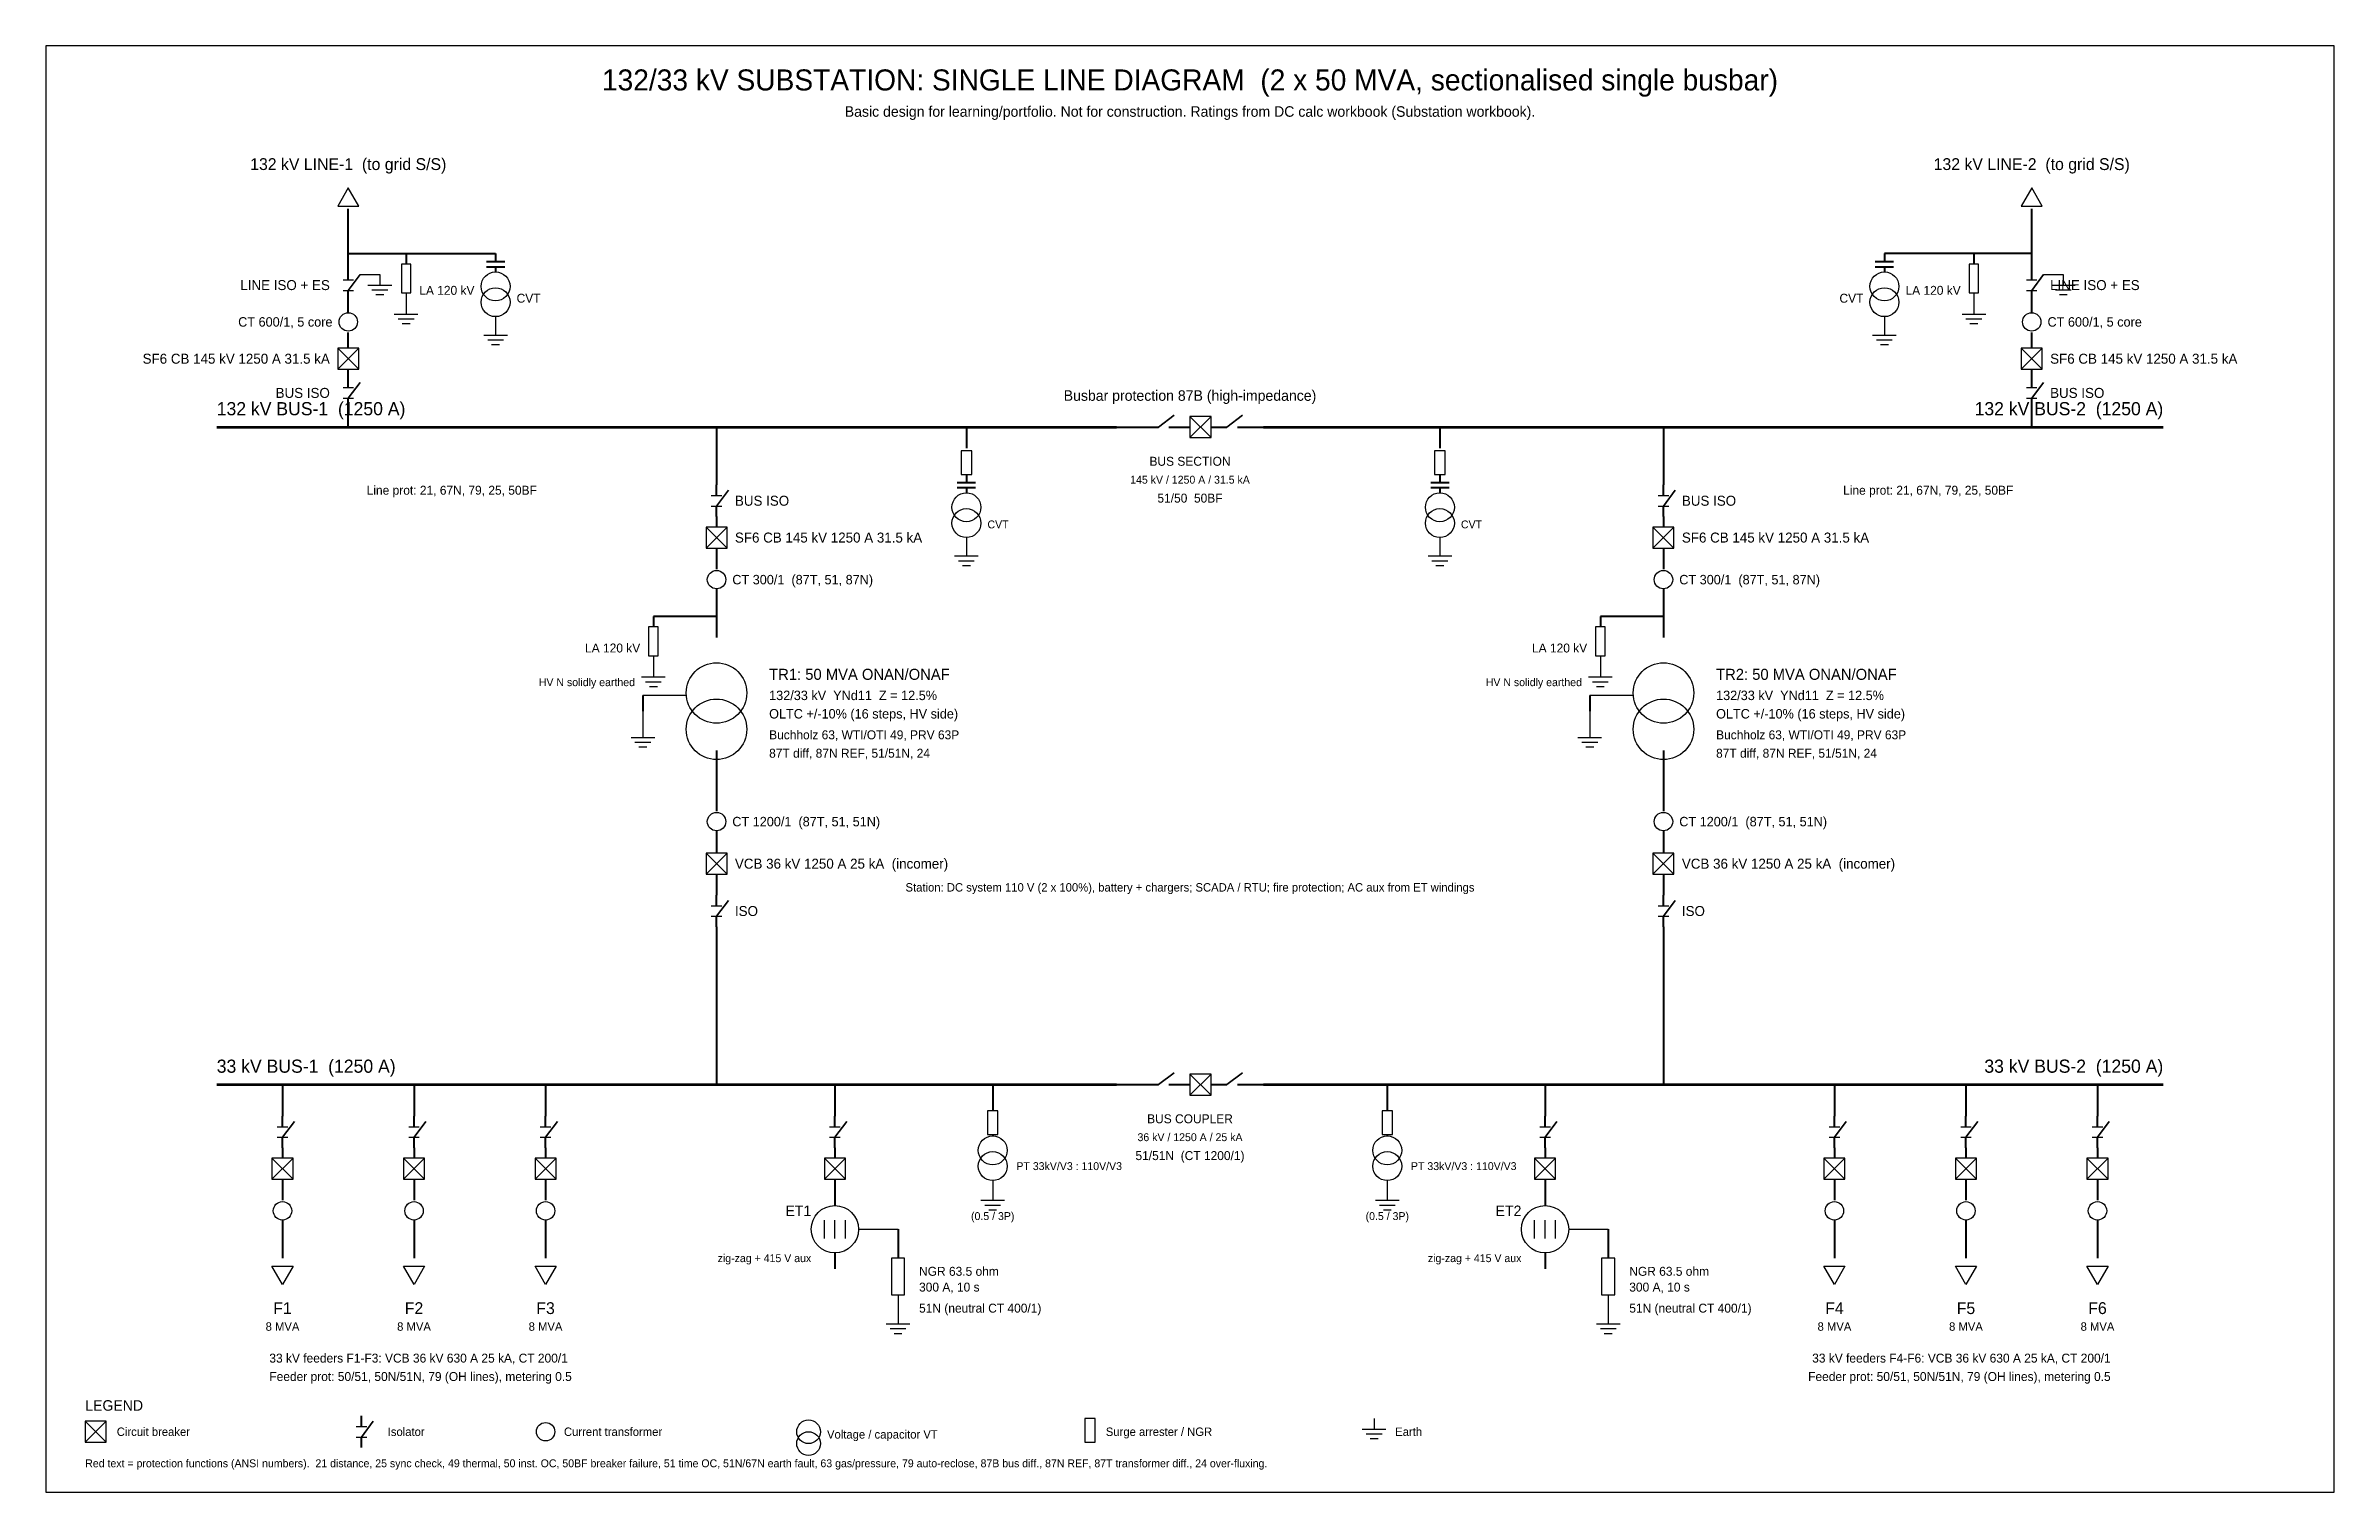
# Model space of a CAD drawing. Header units: metres. Extents: x 0.5 to 87.5, y 0.5 to 55.5.
import ezdxf
from ezdxf.enums import TextEntityAlignment as Align

# ---------------------------------------------------------------- set-up
doc = ezdxf.new("R2010")
doc.units = ezdxf.units.M
for name, color, linetype in [('BUS', 5, 'Continuous'), ('CB', 5, 'Continuous'), ('DIM', 8, 'Continuous'), ('EARTH', 3, 'Continuous'), ('FRAME', 8, 'Continuous'), ('LINE', 5, 'Continuous'), ('PROT', 1, 'Continuous'), ('TEXT', 7, 'Continuous')]:
    doc.layers.add(name, color=color, linetype=linetype)

msp = doc.modelspace()

# ---------------------------------------------------------------- linework, layer by layer
at = {"layer": 'BUS', "lineweight": 120}
for p, q in [((7, 41), (41.2, 41)), ((46.8, 41), (81, 41)), ((7, 16), (41.2, 16)), ((46.8, 16), (81, 16))]:
    msp.add_line(p, q, dxfattribs=at)
at = {"layer": 'CB', "lineweight": 30}
for p, q in [((11.6, 43.2), (12.4, 44)), ((11.6, 44), (12.4, 43.2)), ((75.6, 43.2), (76.4, 44)), ((75.6, 44), (76.4, 43.2)), ((44, 40.6), (44.8, 41.4)), ((44, 41.4), (44.8, 40.6)), ((25.6, 36.4), (26.4, 37.2)), ((25.6, 37.2), (26.4, 36.4)), ((61.6, 36.4), (62.4, 37.2)), ((61.6, 37.2), (62.4, 36.4)), ((25.6, 24), (26.4, 24.8)), ((25.6, 24.8), (26.4, 24)), ((61.6, 24), (62.4, 24.8)), ((61.6, 24.8), (62.4, 24)), ((44, 15.6), (44.8, 16.4)), ((44, 16.4), (44.8, 15.6)), ((9.1, 12.4), (9.9, 13.2)), ((9.1, 13.2), (9.9, 12.4)), ((14.1, 12.4), (14.9, 13.2)), ((14.1, 13.2), (14.9, 12.4)), ((19.1, 12.4), (19.9, 13.2)), ((19.1, 13.2), (19.9, 12.4)), ((30.1, 12.4), (30.9, 13.2)), ((30.1, 13.2), (30.9, 12.4)), ((57.1, 12.4), (57.9, 13.2)), ((57.1, 13.2), (57.9, 12.4)), ((68.1, 12.4), (68.9, 13.2)), ((68.1, 13.2), (68.9, 12.4)), ((73.1, 12.4), (73.9, 13.2)), ((73.1, 13.2), (73.9, 12.4)), ((78.1, 12.4), (78.9, 13.2)), ((78.1, 13.2), (78.9, 12.4)), ((2, 2.4), (2.8, 3.2)), ((2, 3.2), (2.8, 2.4))]:
    msp.add_line(p, q, dxfattribs=at)
at = {"layer": 'CB'}
for points in [[(14.02, 46.1), (14.38, 46.1), (14.38, 47.2), (14.02, 47.2)], [(73.62, 46.1), (73.98, 46.1), (73.98, 47.2), (73.62, 47.2)], [(11.6, 43.2), (12.4, 43.2), (12.4, 44), (11.6, 44)], [(75.6, 43.2), (76.4, 43.2), (76.4, 44), (75.6, 44)], [(44, 40.6), (44.8, 40.6), (44.8, 41.4), (44, 41.4)], [(35.3, 39.2), (35.7, 39.2), (35.7, 40.1), (35.3, 40.1)], [(53.3, 39.2), (53.7, 39.2), (53.7, 40.1), (53.3, 40.1)], [(25.6, 36.4), (26.4, 36.4), (26.4, 37.2), (25.6, 37.2)], [(61.6, 36.4), (62.4, 36.4), (62.4, 37.2), (61.6, 37.2)], [(23.42, 32.3), (23.78, 32.3), (23.78, 33.4), (23.42, 33.4)], [(59.42, 32.3), (59.78, 32.3), (59.78, 33.4), (59.42, 33.4)], [(25.6, 24), (26.4, 24), (26.4, 24.8), (25.6, 24.8)], [(61.6, 24), (62.4, 24), (62.4, 24.8), (61.6, 24.8)], [(44, 15.6), (44.8, 15.6), (44.8, 16.4), (44, 16.4)], [(36.3, 14.1), (36.7, 14.1), (36.7, 15), (36.3, 15)], [(51.3, 14.1), (51.7, 14.1), (51.7, 15), (51.3, 15)], [(9.1, 12.4), (9.9, 12.4), (9.9, 13.2), (9.1, 13.2)], [(14.1, 12.4), (14.9, 12.4), (14.9, 13.2), (14.1, 13.2)], [(19.1, 12.4), (19.9, 12.4), (19.9, 13.2), (19.1, 13.2)], [(30.1, 12.4), (30.9, 12.4), (30.9, 13.2), (30.1, 13.2)], [(57.1, 12.4), (57.9, 12.4), (57.9, 13.2), (57.1, 13.2)], [(68.1, 12.4), (68.9, 12.4), (68.9, 13.2), (68.1, 13.2)], [(73.1, 12.4), (73.9, 12.4), (73.9, 13.2), (73.1, 13.2)], [(78.1, 12.4), (78.9, 12.4), (78.9, 13.2), (78.1, 13.2)], [(32.65, 8), (33.15, 8), (33.15, 9.4), (32.65, 9.4)], [(59.65, 8), (60.15, 8), (60.15, 9.4), (59.65, 9.4)], [(2, 2.4), (2.8, 2.4), (2.8, 3.2), (2, 3.2)], [(40, 2.4), (40.4, 2.4), (40.4, 3.3), (40, 3.3)]]:
    msp.add_lwpolyline(points, close=True, dxfattribs=at)
at = {"layer": 'EARTH', "lineweight": 25}
for p, q in [((12.45, 46.8), (13.2, 46.8)), ((13.2, 46.8), (13.2, 46.4)), ((76.45, 46.8), (77.2, 46.8)), ((77.2, 46.8), (77.2, 46.4)), ((14.2, 46.1), (14.2, 45.7)), ((14.2, 45.7), (14.2, 45.3)), ((73.8, 46.1), (73.8, 45.7)), ((73.8, 45.7), (73.8, 45.3)), ((17.6, 45.2), (17.6, 44.9)), ((17.6, 44.9), (17.6, 44.5)), ((70.4, 45.2), (70.4, 44.9)), ((70.4, 44.9), (70.4, 44.5)), ((35.5, 36.8), (35.5, 36.5)), ((53.5, 36.8), (53.5, 36.5)), ((35.5, 36.5), (35.5, 36.1)), ((53.5, 36.5), (53.5, 36.1)), ((23.6, 32.3), (23.6, 31.9)), ((59.6, 32.3), (59.6, 31.9)), ((23.6, 31.9), (23.6, 31.5)), ((59.6, 31.9), (59.6, 31.5)), ((23.2, 30.2), (23.2, 29.6)), ((23.2, 29.6), (23.2, 29.2)), ((59.2, 30.2), (59.2, 29.6)), ((59.2, 29.6), (59.2, 29.2)), ((36.5, 12.35), (36.5, 12)), ((51.5, 12.35), (51.5, 12)), ((36.5, 12), (36.5, 11.6)), ((51.5, 12), (51.5, 11.6)), ((32.9, 8), (32.9, 7.3)), ((59.9, 8), (59.9, 7.3)), ((32.9, 7.3), (32.9, 6.9)), ((59.9, 7.3), (59.9, 6.9)), ((51, 3.3), (51, 2.9))]:
    msp.add_line(p, q, dxfattribs=at)
at = {"layer": 'EARTH', "lineweight": 30}
for p, q in [((12.75, 46.4), (13.65, 46.4)), ((12.9, 46.22), (13.5, 46.22)), ((76.75, 46.4), (77.65, 46.4)), ((76.9, 46.22), (77.5, 46.22)), ((13.05, 46.04), (13.35, 46.04)), ((13.75, 45.3), (14.65, 45.3)), ((73.35, 45.3), (74.25, 45.3)), ((77.05, 46.04), (77.35, 46.04)), ((13.9, 45.12), (14.5, 45.12)), ((14.05, 44.94), (14.35, 44.94)), ((17.15, 44.5), (18.05, 44.5)), ((69.95, 44.5), (70.85, 44.5)), ((73.5, 45.12), (74.1, 45.12)), ((73.65, 44.94), (73.95, 44.94)), ((17.3, 44.32), (17.9, 44.32)), ((17.45, 44.14), (17.75, 44.14)), ((70.1, 44.32), (70.7, 44.32)), ((70.25, 44.14), (70.55, 44.14)), ((35.05, 36.1), (35.95, 36.1)), ((35.2, 35.92), (35.8, 35.92)), ((35.35, 35.74), (35.65, 35.74)), ((53.05, 36.1), (53.95, 36.1)), ((53.2, 35.92), (53.8, 35.92)), ((53.35, 35.74), (53.65, 35.74)), ((23.15, 31.5), (24.05, 31.5)), ((23.3, 31.32), (23.9, 31.32)), ((59.15, 31.5), (60.05, 31.5)), ((59.3, 31.32), (59.9, 31.32)), ((23.45, 31.14), (23.75, 31.14)), ((59.45, 31.14), (59.75, 31.14)), ((22.75, 29.2), (23.65, 29.2)), ((22.9, 29.02), (23.5, 29.02)), ((23.05, 28.84), (23.35, 28.84)), ((58.75, 29.2), (59.65, 29.2)), ((58.9, 29.02), (59.5, 29.02)), ((59.05, 28.84), (59.35, 28.84)), ((36.05, 11.6), (36.95, 11.6)), ((36.2, 11.42), (36.8, 11.42)), ((51.05, 11.6), (51.95, 11.6)), ((51.2, 11.42), (51.8, 11.42)), ((36.35, 11.24), (36.65, 11.24)), ((51.35, 11.24), (51.65, 11.24)), ((32.45, 6.9), (33.35, 6.9)), ((32.6, 6.72), (33.2, 6.72)), ((32.75, 6.54), (33.05, 6.54)), ((59.45, 6.9), (60.35, 6.9)), ((59.6, 6.72), (60.2, 6.72)), ((59.75, 6.54), (60.05, 6.54)), ((50.55, 2.9), (51.45, 2.9)), ((50.7, 2.72), (51.3, 2.72)), ((50.85, 2.54), (51.15, 2.54))]:
    msp.add_line(p, q, dxfattribs=at)
at = {"layer": 'FRAME'}
msp.add_lwpolyline([(0.5, 0.5), (87.5, 0.5), (87.5, 55.5), (0.5, 55.5)], close=True, dxfattribs=at)
at = {"layer": 'LINE', "lineweight": 40}
for p, q in [((12, 47.6), (12, 49.3)), ((76, 47.6), (76, 49.3)), ((12, 47), (12, 47.6)), ((12, 47.6), (14.2, 47.6)), ((12, 47.6), (17.6, 47.6)), ((12, 46.6), (12, 47)), ((14.2, 47.6), (14.2, 47.2)), ((17.25, 47.3), (17.95, 47.3)), ((17.25, 47.1), (17.95, 47.1)), ((17.6, 47.6), (17.6, 47.3)), ((17.6, 47.1), (17.6, 46.9)), ((70.05, 47.3), (70.75, 47.3)), ((70.05, 47.1), (70.75, 47.1)), ((76, 47.6), (70.4, 47.6)), ((70.4, 47.6), (70.4, 47.3)), ((70.4, 47.1), (70.4, 46.9)), ((76, 47.6), (73.8, 47.6)), ((73.8, 47.6), (73.8, 47.2)), ((76, 47), (76, 47.6)), ((76, 46.6), (76, 47)), ((12, 45.8), (12, 46.2)), ((76, 45.8), (76, 46.2)), ((12, 45.35), (12, 45.8)), ((76, 45.35), (76, 45.8)), ((12, 44), (12, 44.6)), ((76, 44), (76, 44.6)), ((12, 42.9), (12, 43.2)), ((12, 42.5), (12, 42.9)), ((76, 42.9), (76, 43.2)), ((76, 42.5), (76, 42.9)), ((12, 41.7), (12, 42.1)), ((76, 41.7), (76, 42.1)), ((12, 41), (12, 41.7)), ((26, 41), (26, 38.8)), ((35.5, 41), (35.5, 40.2)), ((41.2, 41), (42.6, 41)), ((42.4, 41), (42.8, 41)), ((43.2, 41), (43.6, 41)), ((43.6, 41), (44, 41)), ((44.8, 41), (45.2, 41)), ((45, 41), (45.4, 41)), ((45.8, 41), (46.2, 41)), ((46.2, 41), (46.8, 41)), ((53.5, 41), (53.5, 40.2)), ((62, 41), (62, 38.8)), ((76, 41), (76, 41.7)), ((35.5, 39.2), (35.5, 38.9)), ((53.5, 39.2), (53.5, 38.9)), ((26, 38.4), (26, 38.8)), ((35.15, 38.9), (35.85, 38.9)), ((35.15, 38.7), (35.85, 38.7)), ((35.5, 38.7), (35.5, 38.5)), ((53.15, 38.9), (53.85, 38.9)), ((53.15, 38.7), (53.85, 38.7)), ((53.5, 38.7), (53.5, 38.5)), ((62, 38.4), (62, 38.8)), ((26, 37.6), (26, 38)), ((26, 37.6), (26, 37.2)), ((62, 37.6), (62, 38)), ((62, 37.6), (62, 37.2)), ((26, 36.4), (26, 35.6)), ((62, 36.4), (62, 35.6)), ((26, 34.85), (26, 33)), ((62, 34.85), (62, 33)), ((26, 33.8), (23.6, 33.8)), ((23.6, 33.8), (23.6, 33.4)), ((62, 33.8), (59.6, 33.8)), ((59.6, 33.8), (59.6, 33.4)), ((23.2, 30.8), (23.2, 30.2)), ((59.2, 30.8), (59.2, 30.2)), ((26, 28.7), (26, 26.4)), ((26, 28.7), (26, 26.4)), ((62, 28.7), (62, 26.4)), ((62, 28.7), (62, 26.4)), ((26, 25.65), (26, 24.8)), ((62, 25.65), (62, 24.8)), ((26, 24), (26, 23.2)), ((62, 24), (62, 23.2)), ((26, 22.8), (26, 23.2)), ((62, 22.8), (62, 23.2)), ((26, 22), (26, 22.4)), ((26, 22), (26, 16)), ((62, 22), (62, 22.4)), ((62, 22), (62, 16)), ((9.5, 16), (9.5, 14.8)), ((14.5, 16), (14.5, 14.8)), ((19.5, 16), (19.5, 14.8)), ((30.5, 16), (30.5, 14.8)), ((36.5, 16), (36.5, 15.2)), ((41.2, 16), (42.6, 16)), ((42.4, 16), (42.8, 16)), ((43.2, 16), (43.6, 16)), ((43.6, 16), (44, 16)), ((44.8, 16), (45.2, 16)), ((45, 16), (45.4, 16)), ((45.8, 16), (46.2, 16)), ((46.2, 16), (46.8, 16)), ((51.5, 16), (51.5, 15.2)), ((57.5, 16), (57.5, 14.8)), ((68.5, 16), (68.5, 14.8)), ((73.5, 16), (73.5, 14.8)), ((78.5, 16), (78.5, 14.8)), ((9.5, 14.4), (9.5, 14.8)), ((14.5, 14.4), (14.5, 14.8)), ((19.5, 14.4), (19.5, 14.8)), ((30.5, 14.4), (30.5, 14.8)), ((36.5, 15.2), (36.5, 15)), ((51.5, 15.2), (51.5, 15)), ((57.5, 14.4), (57.5, 14.8)), ((68.5, 14.4), (68.5, 14.8)), ((73.5, 14.4), (73.5, 14.8)), ((78.5, 14.4), (78.5, 14.8)), ((9.5, 13.6), (9.5, 14)), ((14.5, 13.6), (14.5, 14)), ((19.5, 13.6), (19.5, 14)), ((30.5, 13.6), (30.5, 14)), ((36.5, 14.1), (36.5, 14.05)), ((51.5, 14.1), (51.5, 14.05)), ((57.5, 13.6), (57.5, 14)), ((68.5, 13.6), (68.5, 14)), ((73.5, 13.6), (73.5, 14)), ((78.5, 13.6), (78.5, 14)), ((9.5, 13.6), (9.5, 13.2)), ((14.5, 13.6), (14.5, 13.2)), ((19.5, 13.6), (19.5, 13.2)), ((30.5, 13.6), (30.5, 13.2)), ((57.5, 13.6), (57.5, 13.2)), ((68.5, 13.6), (68.5, 13.2)), ((73.5, 13.6), (73.5, 13.2)), ((78.5, 13.6), (78.5, 13.2)), ((9.5, 12.4), (9.5, 11.6)), ((14.5, 12.4), (14.5, 11.6)), ((19.5, 12.4), (19.5, 11.6)), ((30.5, 12.4), (30.5, 11.4)), ((57.5, 12.4), (57.5, 11.4)), ((68.5, 12.4), (68.5, 11.6)), ((73.5, 12.4), (73.5, 11.6)), ((78.5, 12.4), (78.5, 11.6)), ((9.5, 10.85), (9.5, 9.4)), ((14.5, 10.85), (14.5, 9.4)), ((19.5, 10.85), (19.5, 9.4)), ((32.9, 10.5), (32.9, 9.4)), ((59.9, 10.5), (59.9, 9.4)), ((68.5, 10.85), (68.5, 9.4)), ((73.5, 10.85), (73.5, 9.4)), ((78.5, 10.85), (78.5, 9.4)), ((30.5, 9.6), (30.5, 9)), ((57.5, 9.6), (57.5, 9)), ((12.5, 3), (12.5, 3.4)), ((12.5, 2.2), (12.5, 2.6))]:
    msp.add_line(p, q, dxfattribs=at)
at = {"layer": 'LINE', "lineweight": 25}
for p, q in [((11.8, 46.6), (12.2, 46.6)), ((11.8, 46.2), (12.2, 46.2)), ((75.8, 46.6), (76.2, 46.6)), ((75.8, 46.2), (76.2, 46.2)), ((11.8, 42.5), (12.2, 42.5)), ((11.8, 42.1), (12.2, 42.1)), ((75.8, 42.5), (76.2, 42.5)), ((75.8, 42.1), (76.2, 42.1)), ((25.8, 38.4), (26.2, 38.4)), ((61.8, 38.4), (62.2, 38.4)), ((25.8, 38), (26.2, 38)), ((61.8, 38), (62.2, 38)), ((25.8, 22.8), (26.2, 22.8)), ((61.8, 22.8), (62.2, 22.8)), ((25.8, 22.4), (26.2, 22.4)), ((61.8, 22.4), (62.2, 22.4)), ((9.3, 14.4), (9.7, 14.4)), ((9.3, 14), (9.7, 14)), ((14.3, 14.4), (14.7, 14.4)), ((14.3, 14), (14.7, 14)), ((19.3, 14.4), (19.7, 14.4)), ((19.3, 14), (19.7, 14)), ((30.3, 14.4), (30.7, 14.4)), ((30.3, 14), (30.7, 14)), ((57.3, 14.4), (57.7, 14.4)), ((57.3, 14), (57.7, 14)), ((68.3, 14.4), (68.7, 14.4)), ((68.3, 14), (68.7, 14)), ((73.3, 14.4), (73.7, 14.4)), ((73.3, 14), (73.7, 14)), ((78.3, 14.4), (78.7, 14.4)), ((78.3, 14), (78.7, 14)), ((30.1, 10.15), (30.1, 10.85)), ((30.5, 10.15), (30.5, 10.85)), ((30.9, 10.15), (30.9, 10.85)), ((57.1, 10.15), (57.1, 10.85)), ((57.5, 10.15), (57.5, 10.85)), ((57.9, 10.15), (57.9, 10.85)), ((12.3, 3), (12.7, 3)), ((12.3, 2.6), (12.7, 2.6))]:
    msp.add_line(p, q, dxfattribs=at)
at = {"layer": 'LINE', "lineweight": 35}
for p, q in [((12, 46.2), (12.45, 46.8)), ((76, 46.2), (76.45, 46.8)), ((12, 42.1), (12.45, 42.7)), ((76, 42.1), (76.45, 42.7)), ((42.8, 41), (43.4, 41.45)), ((45.4, 41), (46, 41.45)), ((26, 38), (26.45, 38.6)), ((62, 38), (62.45, 38.6)), ((26, 22.4), (26.45, 23)), ((62, 22.4), (62.45, 23)), ((42.8, 16), (43.4, 16.45)), ((45.4, 16), (46, 16.45)), ((9.5, 14), (9.95, 14.6)), ((14.5, 14), (14.95, 14.6)), ((19.5, 14), (19.95, 14.6)), ((30.5, 14), (30.95, 14.6)), ((57.5, 14), (57.95, 14.6)), ((68.5, 14), (68.95, 14.6)), ((73.5, 14), (73.95, 14.6)), ((78.5, 14), (78.95, 14.6)), ((12.5, 2.6), (12.95, 3.2))]:
    msp.add_line(p, q, dxfattribs=at)
at = {"layer": 'LINE', "lineweight": 30}
for p, q in [((24.85, 30.8), (23.2, 30.8)), ((60.85, 30.8), (59.2, 30.8)), ((31.4, 10.5), (32.9, 10.5)), ((58.4, 10.5), (59.9, 10.5))]:
    msp.add_line(p, q, dxfattribs=at)
at = {"layer": 'LINE'}
for points in [[(11.6, 49.4), (12.4, 49.4), (12, 50.1)], [(75.6, 49.4), (76.4, 49.4), (76, 50.1)], [(9.1, 9.1), (9.9, 9.1), (9.5, 8.4)], [(14.1, 9.1), (14.9, 9.1), (14.5, 8.4)], [(19.1, 9.1), (19.9, 9.1), (19.5, 8.4)], [(68.1, 9.1), (68.9, 9.1), (68.5, 8.4)], [(73.1, 9.1), (73.9, 9.1), (73.5, 8.4)], [(78.1, 9.1), (78.9, 9.1), (78.5, 8.4)]]:
    msp.add_lwpolyline(points, close=True, dxfattribs=at)
for centre, radius in [((17.6, 46.35), 0.55), ((17.6, 45.75), 0.55), ((70.4, 46.35), 0.55), ((70.4, 45.75), 0.55), ((12, 45), 0.35), ((76, 45), 0.35), ((35.5, 37.95), 0.55), ((53.5, 37.95), 0.55), ((35.5, 37.35), 0.55), ((53.5, 37.35), 0.55), ((26, 35.2), 0.35), ((62, 35.2), 0.35), ((26, 30.89), 1.15), ((62, 30.89), 1.15), ((26, 29.51), 1.15), ((62, 29.51), 1.15), ((26, 26), 0.35), ((62, 26), 0.35), ((36.5, 13.5), 0.55), ((51.5, 13.5), 0.55), ((36.5, 12.9), 0.55), ((51.5, 12.9), 0.55), ((9.5, 11.2), 0.35), ((14.5, 11.2), 0.35), ((19.5, 11.2), 0.35), ((30.5, 10.5), 0.9), ((57.5, 10.5), 0.9), ((68.5, 11.2), 0.35), ((73.5, 11.2), 0.35), ((78.5, 11.2), 0.35), ((19.5, 2.8), 0.35), ((29.5, 2.8), 0.45), ((29.5, 2.35), 0.45)]:
    msp.add_circle(centre, radius, dxfattribs=at)

# ---------------------------------------------------------------- texts
at = {"layer": 'BUS'}
msp.add_text('132/33 kV SUBSTATION: SINGLE LINE DIAGRAM  (2 x 50 MVA, sectionalised single busbar)', height=0.8, dxfattribs=at).set_placement((44, 54.2), align=Align.MIDDLE_CENTER)
for s, height, p in [('132 kV BUS-1  (1250 A)', 0.5, (7, 41.7)), ('33 kV BUS-1  (1250 A)', 0.5, (7, 16.7)), ('LEGEND', 0.4, (2, 3.8))]:
    msp.add_text(s, height=height, dxfattribs=at).set_placement(p, align=Align.MIDDLE_LEFT)
for s, p in [('132 kV BUS-2  (1250 A)', (81, 41.7)), ('33 kV BUS-2  (1250 A)', (81, 16.7))]:
    msp.add_text(s, height=0.5, dxfattribs=at).set_placement(p, align=Align.MIDDLE_RIGHT)
at = {"layer": 'DIM'}
for s, height, p in [('Basic design for learning/portfolio. Not for construction. Ratings from DC calc workbook (Substation workbook).', 0.4, (44, 53)), ('Station: DC system 110 V (2 x 100%), battery + chargers; SCADA / RTU; fire protection; AC aux from ET windings', 0.32, (44, 23.5))]:
    msp.add_text(s, height=height, dxfattribs=at).set_placement(p, align=Align.MIDDLE_CENTER)
at = {"layer": 'EARTH'}
for p in [(22.9, 31.3), (58.9, 31.3)]:
    msp.add_text('HV N solidly earthed', height=0.3, dxfattribs=at).set_placement(p, align=Align.MIDDLE_RIGHT)
msp.add_text('Earth', height=0.32, dxfattribs=at).set_placement((51.8, 2.8), align=Align.MIDDLE_LEFT)
at = {"layer": 'PROT'}
for s, height, p in [('Busbar protection 87B (high-impedance)', 0.4, (44, 42.2)), ('51/50  50BF', 0.34, (44, 38.3)), ('51/51N  (CT 1200/1)', 0.34, (44, 13.3))]:
    msp.add_text(s, height=height, dxfattribs=at).set_placement(p, align=Align.MIDDLE_CENTER)
for s, height, p in [('Line prot: 21, 67N, 79, 25, 50BF', 0.34, (12.7, 38.6)), ('87T diff, 87N REF, 51/51N, 24', 0.34, (28, 28.6)), ('Buchholz 63, WTI/OTI 49, PRV 63P', 0.34, (28, 29.3)), ('87T diff, 87N REF, 51/51N, 24', 0.34, (64, 28.6)), ('Buchholz 63, WTI/OTI 49, PRV 63P', 0.34, (64, 29.3)), ('51N (neutral CT 400/1)', 0.34, (33.7, 7.5)), ('51N (neutral CT 400/1)', 0.34, (60.7, 7.5)), ('Feeder prot: 50/51, 50N/51N, 79 (OH lines), metering 0.5', 0.34, (9, 4.9)), ('Red text = protection functions (ANSI numbers).  21 distance, 25 sync check, 49 thermal, 50 inst. OC, 50BF breaker failure, 51 time OC, 51N/67N earth fault, 63 gas/pressure, 79 auto-reclose, 87B bus diff., 87N REF, 87T transformer diff., 24 over-fluxing.', 0.3, (2, 1.6))]:
    msp.add_text(s, height=height, dxfattribs=at).set_placement(p, align=Align.MIDDLE_LEFT)
for s, p in [('Line prot: 21, 67N, 79, 25, 50BF', (75.3, 38.6)), ('Feeder prot: 50/51, 50N/51N, 79 (OH lines), metering 0.5', (79, 4.9))]:
    msp.add_text(s, height=0.34, dxfattribs=at).set_placement(p, align=Align.MIDDLE_RIGHT)
at = {"layer": 'TEXT'}
for s, height, p in [('132 kV LINE-1  (to grid S/S)', 0.45, (12, 51)), ('132 kV LINE-2  (to grid S/S)', 0.45, (76, 51)), ('145 kV / 1250 A / 31.5 kA', 0.3, (44, 39)), ('BUS SECTION', 0.34, (44, 39.7)), ('BUS COUPLER', 0.34, (44, 14.7)), ('36 kV / 1250 A / 25 kA', 0.3, (44, 14)), ('(0.5 / 3P)', 0.3, (36.5, 11)), ('(0.5 / 3P)', 0.3, (51.5, 11)), ('8 MVA', 0.32, (9.5, 6.8)), ('F1', 0.45, (9.5, 7.5)), ('8 MVA', 0.32, (14.5, 6.8)), ('F2', 0.45, (14.5, 7.5)), ('8 MVA', 0.32, (19.5, 6.8)), ('F3', 0.45, (19.5, 7.5)), ('8 MVA', 0.32, (68.5, 6.8)), ('F4', 0.45, (68.5, 7.5)), ('8 MVA', 0.32, (73.5, 6.8)), ('F5', 0.45, (73.5, 7.5)), ('8 MVA', 0.32, (78.5, 6.8)), ('F6', 0.45, (78.5, 7.5))]:
    msp.add_text(s, height=height, dxfattribs=at).set_placement(p, align=Align.MIDDLE_CENTER)
for s, height, p in [('LINE ISO + ES', 0.38, (11.3, 46.4)), ('LA 120 kV', 0.34, (73.3, 46.2)), ('CVT', 0.34, (69.6, 45.9)), ('CT 600/1, 5 core', 0.36, (11.4, 45)), ('SF6 CB 145 kV 1250 A 31.5 kA', 0.38, (11.3, 43.6)), ('BUS ISO', 0.38, (11.3, 42.3)), ('LA 120 kV', 0.34, (23.1, 32.6)), ('LA 120 kV', 0.34, (59.1, 32.6)), ('ET1', 0.4, (29.6, 11.2)), ('ET2', 0.4, (56.6, 11.2)), ('zig-zag + 415 V aux', 0.3, (29.6, 9.4)), ('zig-zag + 415 V aux', 0.3, (56.6, 9.4)), ('33 kV feeders F4-F6: VCB 36 kV 630 A 25 kA, CT 200/1', 0.34, (79, 5.6))]:
    msp.add_text(s, height=height, dxfattribs=at).set_placement(p, align=Align.MIDDLE_RIGHT)
for s, height, p in [('LA 120 kV', 0.34, (14.7, 46.2)), ('LINE ISO + ES', 0.38, (76.7, 46.4)), ('CVT', 0.34, (18.4, 45.9)), ('CT 600/1, 5 core', 0.36, (76.6, 45)), ('SF6 CB 145 kV 1250 A 31.5 kA', 0.38, (76.7, 43.6)), ('BUS ISO', 0.38, (76.7, 42.3)), ('BUS ISO', 0.38, (26.7, 38.2)), ('BUS ISO', 0.38, (62.7, 38.2)), ('CVT', 0.3, (36.3, 37.3)), ('CVT', 0.3, (54.3, 37.3)), ('SF6 CB 145 kV 1250 A 31.5 kA', 0.38, (26.7, 36.8)), ('SF6 CB 145 kV 1250 A 31.5 kA', 0.38, (62.7, 36.8)), ('CT 300/1  (87T, 51, 87N)', 0.36, (26.6, 35.2)), ('CT 300/1  (87T, 51, 87N)', 0.36, (62.6, 35.2)), ('TR1: 50 MVA ONAN/ONAF', 0.42, (28, 31.6)), ('TR2: 50 MVA ONAN/ONAF', 0.42, (64, 31.6)), ('132/33 kV  YNd11  Z = 12.5%', 0.36, (28, 30.8)), ('132/33 kV  YNd11  Z = 12.5%', 0.36, (64, 30.8)), ('OLTC +/-10% (16 steps, HV side)', 0.36, (28, 30.1)), ('OLTC +/-10% (16 steps, HV side)', 0.36, (64, 30.1)), ('CT 1200/1  (87T, 51, 51N)', 0.36, (26.6, 26)), ('CT 1200/1  (87T, 51, 51N)', 0.36, (62.6, 26)), ('VCB 36 kV 1250 A 25 kA  (incomer)', 0.38, (26.7, 24.4)), ('VCB 36 kV 1250 A 25 kA  (incomer)', 0.38, (62.7, 24.4)), ('ISO', 0.38, (26.7, 22.6)), ('ISO', 0.38, (62.7, 22.6)), ('PT 33kV/V3 : 110V/V3', 0.3, (37.4, 12.9)), ('PT 33kV/V3 : 110V/V3', 0.3, (52.4, 12.9)), ('NGR 63.5 ohm', 0.34, (33.7, 8.9)), ('NGR 63.5 ohm', 0.34, (60.7, 8.9)), ('300 A, 10 s', 0.34, (33.7, 8.3)), ('300 A, 10 s', 0.34, (60.7, 8.3)), ('33 kV feeders F1-F3: VCB 36 kV 630 A 25 kA, CT 200/1', 0.34, (9, 5.6)), ('Circuit breaker', 0.32, (3.2, 2.8)), ('Isolator', 0.32, (13.5, 2.8)), ('Current transformer', 0.32, (20.2, 2.8)), ('Voltage / capacitor VT', 0.32, (30.2, 2.7)), ('Surge arrester / NGR', 0.32, (40.8, 2.8))]:
    msp.add_text(s, height=height, dxfattribs=at).set_placement(p, align=Align.MIDDLE_LEFT)

doc.saveas('drawing.dxf')
